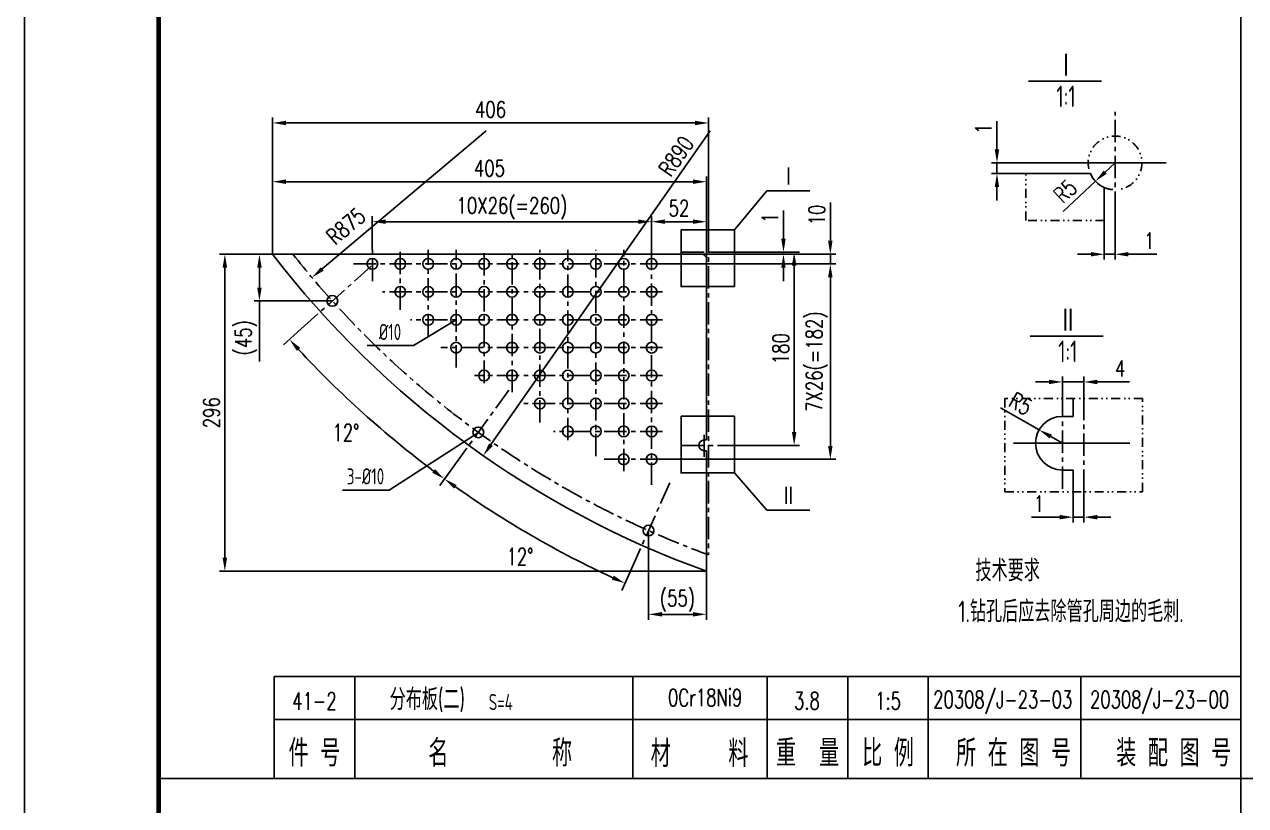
# Model space of a CAD drawing. Extents: x -28112 to -2231, y -2720 to 15724.
# Drawn here: x -28107 to -24697, y 1660 to 3842 of the extents above; entities that cross this region are included whole.
import ezdxf
from ezdxf.enums import TextEntityAlignment as Align

# ---------------------------------------------------------------- set-up
doc = ezdxf.new("R2010")
doc.units = 0
doc.header["$LTSCALE"] = 250
doc.header["$MEASUREMENT"] = 0
doc.linetypes.add('CENTER', pattern=[2, 1.25, -0.25, 0.25, -0.25])
doc.linetypes.add('DIVIDE', pattern=[1.25, 0.5, -0.25, 0, -0.25, 0, -0.25])
doc.layers.get('0').update_dxf_attribs({"linetype": 'CONTINUOUS'})
doc.layers.get('DEFPOINTS').update_dxf_attribs({"linetype": 'CONTINUOUS'})
doc.layers.add('1', color=7, linetype='CONTINUOUS')
doc.layers.add('2', color=1, linetype='CONTINUOUS')
doc.styles.add('HZ', font='isocp.shx', dxfattribs={"width": 0.75, "bigfont": 'hztxt.shx'})
doc.styles.add('HZ1', font='romans.shx', dxfattribs={"width": 0.7, "bigfont": 'hz1.shx'})
doc.styles.get("Standard").update_dxf_attribs({"font": 'txt.shx', "width": 0.75})
doc.dimstyles.new('STANDARD$0', dxfattribs={"dimscale": 15, "dimtxt": 3, "dimasz": 2.5, "dimexe": 1, "dimexo": 0, "dimgap": 1, "dimtad": 1, "dimdec": 0, "dimzin": 0, "dimdsep": 46, "dimtxsty": 'Standard', "dimcen": 0.09, "dimclrd": 7, "dimclre": 7, "dimclrt": 7, "dimadec": 0, "dimazin": 0, "dimtfac": 1, "dimtdec": 0, "dimtmove": 0, "dimatfit": 2, "dimfxl": 0, "dimtolj": 1, "dimtzin": 0, "dimarcsym": 0})
doc.dimstyles.new('STANDARD$2', dxfattribs={"dimscale": 15, "dimtxt": 3.2, "dimasz": 2.5, "dimexe": 1.5, "dimexo": 0, "dimgap": 1.2, "dimtad": 2, "dimtih": 1, "dimtoh": 1, "dimdec": 0, "dimzin": 0, "dimdsep": 46, "dimtxsty": 'HZ1', "dimcen": 0, "dimclrd": 7, "dimclre": 7, "dimclrt": 7, "dimadec": 0, "dimazin": 0, "dimtfac": 1.6, "dimtdec": 0, "dimtmove": 0, "dimatfit": 0, "dimfxl": 0, "dimtolj": 1, "dimtzin": 0, "dimarcsym": 0})
doc.dimstyles.new('STANDARD$4', dxfattribs={"dimscale": 15, "dimtxt": 3, "dimasz": 2.5, "dimexe": 1, "dimexo": 0, "dimgap": 1, "dimtad": 1, "dimdec": 0, "dimzin": 0, "dimdsep": 46, "dimtxsty": 'Standard', "dimcen": 0.09, "dimclrd": 7, "dimclre": 7, "dimclrt": 7, "dimadec": 0, "dimazin": 0, "dimtfac": 1, "dimtdec": 0, "dimtmove": 0, "dimatfit": 2, "dimfxl": 0, "dimtolj": 1, "dimtzin": 0, "dimarcsym": 0})

# ---------------------------------------------------------------- blocks, each defined once
blk = doc.blocks.new('*D262')
at = {"color": 7, "linetype": 'ByBlock'}
for p, q in [((-31316.8, 2911.9), (-31465, 2911.9)), ((-31450, 2874.4), (-31450, 2063.8)), ((-30105.1, 2026.3), (-31465, 2026.3))]:
    blk.add_line(p, q, dxfattribs=at)
for points in [[(-31456.2, 2874.4), (-31443.7, 2874.4), (-31450, 2911.9)], [(-31456.2, 2063.8), (-31443.7, 2063.8), (-31450, 2026.3)]]:
    blk.add_solid(points, dxfattribs=at)
at = {"layer": 'DEFPOINTS', "color": 0, "linetype": 'ByBlock'}
for p in [(-31316.8, 2911.9), (-31450, 2026.3), (-30105.1, 2026.3)]:
    blk.add_point(p, dxfattribs=at)
at = {"color": 7, "linetype": 'ByBlock', "insert": (-31487.5, 2469.1), "char_height": 45, "attachment_point": 5, "rotation": 90}
blk.add_mtext('\\A1;296', dxfattribs=at)
blk = doc.blocks.new('*D263')
at = {"color": 7, "linetype": 'ByBlock'}
for p, q in [((-31316.8, 2911.9), (-31316.8, 3129.5)), ((-31279.3, 3114.5), (-30142.6, 3114.5)), ((-30105.1, 2904.1), (-30105.1, 3129.5))]:
    blk.add_line(p, q, dxfattribs=at)
for points in [[(-31279.3, 3120.8), (-31279.3, 3108.3), (-31316.8, 3114.5)], [(-30142.6, 3120.8), (-30142.6, 3108.3), (-30105.1, 3114.5)]]:
    blk.add_solid(points, dxfattribs=at)
at = {"layer": 'DEFPOINTS', "color": 0, "linetype": 'ByBlock'}
for p in [(-30105.1, 3114.5), (-31316.8, 2911.9), (-30105.1, 2904.1)]:
    blk.add_point(p, dxfattribs=at)
at = {"color": 7, "linetype": 'ByBlock', "insert": (-30710.9, 3152), "char_height": 45, "attachment_point": 5}
blk.add_mtext('\\A1;405', dxfattribs=at)
blk = doc.blocks.new('*D264')
at = {"color": 7, "linetype": 'ByBlock'}
for p, q in [((-31316.8, 2911.9), (-31316.8, 3293.7)), ((-30136.6, 3278.7), (-31279.3, 3278.7)), ((-30099.1, 2978.4), (-30099.1, 3293.7))]:
    blk.add_line(p, q, dxfattribs=at)
for points in [[(-31279.3, 3284.9), (-31279.3, 3272.4), (-31316.8, 3278.7)], [(-30136.6, 3284.9), (-30136.6, 3272.4), (-30099.1, 3278.7)]]:
    blk.add_solid(points, dxfattribs=at)
at = {"layer": 'DEFPOINTS', "color": 0, "linetype": 'ByBlock'}
for p in [(-31316.8, 3278.7), (-30099.1, 2978.4), (-31316.8, 2911.9)]:
    blk.add_point(p, dxfattribs=at)
at = {"color": 7, "linetype": 'ByBlock', "insert": (-30707.9, 3316.2), "char_height": 45, "attachment_point": 5}
blk.add_mtext('\\A1;406', dxfattribs=at)
blk = doc.blocks.new('*D265')
at = {"color": 7, "linetype": 'ByBlock'}
for p, q in [((-30258.1, 2923.9), (-30258.1, 3017.8)), ((-30220.6, 3002.8), (-30142.6, 3002.8)), ((-30105.1, 2904.1), (-30105.1, 3017.8))]:
    blk.add_line(p, q, dxfattribs=at)
for points in [[(-30220.6, 3009.1), (-30220.6, 2996.6), (-30258.1, 3002.8)], [(-30142.6, 3009.1), (-30142.6, 2996.6), (-30105.1, 3002.8)]]:
    blk.add_solid(points, dxfattribs=at)
at = {"layer": 'DEFPOINTS', "color": 0, "linetype": 'ByBlock'}
for p in [(-30105.1, 3002.8), (-30258.1, 2923.9), (-30105.1, 2904.1)]:
    blk.add_point(p, dxfattribs=at)
at = {"color": 7, "linetype": 'ByBlock', "insert": (-30181.6, 3040.3), "char_height": 45, "attachment_point": 5}
blk.add_mtext('\\A1;52', dxfattribs=at)
blk = doc.blocks.new('*D266')
at = {"color": 7, "linetype": 'ByBlock'}
for p, q in [((-31038.1, 2923.9), (-31038.1, 3017.8)), ((-30295.6, 3002.8), (-31000.6, 3002.8)), ((-30258.1, 2923.9), (-30258.1, 3017.8))]:
    blk.add_line(p, q, dxfattribs=at)
for points in [[(-31000.6, 3009.1), (-31000.6, 2996.6), (-31038.1, 3002.8)], [(-30295.6, 3009.1), (-30295.6, 2996.6), (-30258.1, 3002.8)]]:
    blk.add_solid(points, dxfattribs=at)
at = {"layer": 'DEFPOINTS', "color": 0, "linetype": 'ByBlock'}
for p in [(-31038.1, 3002.8), (-31038.1, 2923.9), (-30258.1, 2923.9)]:
    blk.add_point(p, dxfattribs=at)
at = {"color": 7, "linetype": 'ByBlock', "insert": (-30648.1, 3040.3), "char_height": 45, "attachment_point": 5}
blk.add_mtext('\\A1;10X26(=260)', dxfattribs=at)
blk = doc.blocks.new('*D267')
at = {"color": 7, "linetype": 'ByBlock'}
for p, q in [((-25856.4, 3237.7), (-25856.4, 3344.6)), ((-26325.3, 3173.2), (-25841.4, 3173.2)), ((-26210.3, 3200.2), (-25841.4, 3200.2)), ((-25856.4, 3173.2), (-25856.4, 3200.2)), ((-25856.4, 3135.7), (-25856.4, 3098.2))]:
    blk.add_line(p, q, dxfattribs=at)
for points in [[(-25862.7, 3237.7), (-25850.2, 3237.7), (-25856.4, 3200.2)], [(-25862.7, 3135.7), (-25850.2, 3135.7), (-25856.4, 3173.2)]]:
    blk.add_solid(points, dxfattribs=at)
at = {"layer": 'DEFPOINTS', "color": 0, "linetype": 'ByBlock'}
for p in [(-26325.3, 3173.2), (-26210.3, 3200.2), (-25856.4, 3200.2)]:
    blk.add_point(p, dxfattribs=at)
at = {"color": 7, "linetype": 'ByBlock', "insert": (-25893.9, 3309.9), "char_height": 45, "attachment_point": 5, "rotation": 90}
blk.add_mtext('\\A1;10', dxfattribs=at)
blk = doc.blocks.new('*D268')
at = {"color": 7, "linetype": 'ByBlock'}
for p, q in [((-26325.3, 3173.2), (-25841.4, 3173.2)), ((-25856.4, 3135.7), (-25856.4, 2664.7)), ((-26325.3, 2627.2), (-25841.4, 2627.2))]:
    blk.add_line(p, q, dxfattribs=at)
for points in [[(-25862.7, 3135.7), (-25850.2, 3135.7), (-25856.4, 3173.2)], [(-25862.7, 2664.7), (-25850.2, 2664.7), (-25856.4, 2627.2)]]:
    blk.add_solid(points, dxfattribs=at)
at = {"layer": 'DEFPOINTS', "color": 0, "linetype": 'ByBlock'}
for p in [(-26325.3, 3173.2), (-26325.3, 2627.2), (-25856.4, 2627.2)]:
    blk.add_point(p, dxfattribs=at)
at = {"color": 7, "linetype": 'ByBlock', "insert": (-25893.9, 2900.2), "char_height": 45, "attachment_point": 5, "rotation": 90}
blk.add_mtext('\\A1;7X26(=182)', dxfattribs=at)
blk = doc.blocks.new('*D270')
at = {"color": 7, "linetype": 'ByBlock'}
for p, q in [((-26121.5, 3206.2), (-25942.4, 3206.2)), ((-25957.4, 3168.7), (-25957.4, 2703.7)), ((-26121.5, 2666.2), (-25942.4, 2666.2))]:
    blk.add_line(p, q, dxfattribs=at)
for points in [[(-25963.7, 3168.7), (-25951.2, 3168.7), (-25957.4, 3206.2)], [(-25963.7, 2703.7), (-25951.2, 2703.7), (-25957.4, 2666.2)]]:
    blk.add_solid(points, dxfattribs=at)
at = {"layer": 'DEFPOINTS', "color": 0, "linetype": 'ByBlock'}
for p in [(-26121.5, 3206.2), (-26121.5, 2666.2), (-25957.4, 2666.2)]:
    blk.add_point(p, dxfattribs=at)
at = {"color": 7, "linetype": 'ByBlock', "insert": (-25994.9, 2936.2), "char_height": 45, "attachment_point": 5, "rotation": 90}
blk.add_mtext('\\A1;180', dxfattribs=at)
blk = doc.blocks.new('*D271')
at = {"color": 7, "linetype": 'ByBlock'}
for p, q in [((-25987.3, 3243.7), (-25987.3, 3322.5)), ((-26196.5, 3206.2), (-25972.3, 3206.2)), ((-25987.3, 3200.2), (-25987.3, 3206.2)), ((-26196.5, 3200.2), (-25972.3, 3200.2)), ((-25987.3, 3162.7), (-25987.3, 3125.2))]:
    blk.add_line(p, q, dxfattribs=at)
for points in [[(-25993.6, 3243.7), (-25981.1, 3243.7), (-25987.3, 3206.2)], [(-25993.6, 3162.7), (-25981.1, 3162.7), (-25987.3, 3200.2)]]:
    blk.add_solid(points, dxfattribs=at)
at = {"layer": 'DEFPOINTS', "color": 0, "linetype": 'ByBlock'}
for p in [(-26196.5, 3206.2), (-25987.3, 3206.2), (-26196.5, 3200.2)]:
    blk.add_point(p, dxfattribs=at)
at = {"color": 7, "linetype": 'ByBlock', "insert": (-26024.8, 3301.8), "char_height": 45, "attachment_point": 5, "rotation": 90}
blk.add_mtext('\\A1;1', dxfattribs=at)
blk = doc.blocks.new('*D272')
at = {"color": 7, "linetype": 'ByBlock'}
for p, q in [((-31236.8, 2703.1), (-31286.2, 2658.6)), ((-30810.8, 2319.5), (-30849.8, 2265.7))]:
    blk.add_line(p, q, dxfattribs=at)
blk.add_arc((-29199.1, 4537.9), 2786, 222.7712, 233.2288, dxfattribs=at)
for points in [[(-31248.8, 2641.8), (-31239.5, 2650.2), (-31269.4, 2673.7)], [(-30863.1, 2311.2), (-30870.5, 2301.2), (-30836.6, 2284)]]:
    blk.add_solid(points, dxfattribs=at)
at = {"layer": 'DEFPOINTS', "color": 0, "linetype": 'ByBlock'}
for p in [(-31036.2, 2883.7), (-31236.8, 2703.1), (-31134.4, 2533.8), (-30652.1, 2537.9), (-30810.8, 2319.5)]:
    blk.add_point(p, dxfattribs=at)
at = {"color": 7, "linetype": 'ByBlock', "insert": (-31111.9, 2413.4), "char_height": 48, "attachment_point": 5, "style": 'HZ1'}
blk.add_mtext('\\A1;12°', dxfattribs=at)
blk = doc.blocks.new('*D273')
at = {"color": 7, "linetype": 'ByBlock'}
for p, q in [((-30810.8, 2319.5), (-30849.8, 2265.7)), ((-30314.3, 2032.9), (-30341.4, 1972.2))]:
    blk.add_line(p, q, dxfattribs=at)
blk.add_arc((-29199.1, 4537.9), 2786, 234.7712, 245.2288, dxfattribs=at)
for points in [[(-30809.8, 2257), (-30802.5, 2267.2), (-30836.6, 2284)], [(-30363.8, 2013.9), (-30369, 2002.5), (-30332.2, 1992.7)]]:
    blk.add_solid(points, dxfattribs=at)
at = {"layer": 'DEFPOINTS', "color": 0, "linetype": 'ByBlock'}
for p in [(-30652.1, 2537.9), (-30810.8, 2319.5), (-30204.5, 2279.5), (-30675.4, 2175.2), (-30314.3, 2032.9)]:
    blk.add_point(p, dxfattribs=at)
at = {"color": 7, "linetype": 'ByBlock', "insert": (-30625.7, 2066.8), "char_height": 48, "attachment_point": 5, "style": 'HZ1'}
blk.add_mtext('\\A1;12°', dxfattribs=at)
blk = doc.blocks.new('*D274')
at = {"color": 7, "linetype": 'ByBlock'}
for p, q in [((-30266.7, 2139.8), (-30266.7, 1890.8)), ((-30105.1, 2026.3), (-30105.1, 1890.8)), ((-30229.2, 1905.8), (-30142.6, 1905.8))]:
    blk.add_line(p, q, dxfattribs=at)
for points in [[(-30229.2, 1912.1), (-30229.2, 1899.6), (-30266.7, 1905.8)], [(-30142.6, 1912.1), (-30142.6, 1899.6), (-30105.1, 1905.8)]]:
    blk.add_solid(points, dxfattribs=at)
at = {"layer": 'DEFPOINTS', "color": 0, "linetype": 'ByBlock'}
for p in [(-30266.7, 2139.8), (-30105.1, 2026.3), (-30105.1, 1905.8)]:
    blk.add_point(p, dxfattribs=at)
at = {"color": 7, "linetype": 'ByBlock', "insert": (-30185.9, 1943.3), "char_height": 45, "attachment_point": 5}
blk.add_mtext('\\A1;(55)', dxfattribs=at)
blk = doc.blocks.new('*D275')
at = {"color": 7, "linetype": 'ByBlock'}
for p, q in [((-31316.8, 2911.9), (-31368.4, 2911.9)), ((-31353.4, 2874.4), (-31353.4, 2818.9)), ((-31149.8, 2781.4), (-31368.4, 2781.4)), ((-31353.4, 2781.4), (-31353.4, 2612.6))]:
    blk.add_line(p, q, dxfattribs=at)
for points in [[(-31359.6, 2874.4), (-31347.1, 2874.4), (-31353.4, 2911.9)], [(-31359.6, 2818.9), (-31347.1, 2818.9), (-31353.4, 2781.4)]]:
    blk.add_solid(points, dxfattribs=at)
at = {"layer": 'DEFPOINTS', "color": 0, "linetype": 'ByBlock'}
for p in [(-31316.8, 2911.9), (-31353.4, 2781.4), (-31149.8, 2781.4)]:
    blk.add_point(p, dxfattribs=at)
at = {"color": 7, "linetype": 'ByBlock', "insert": (-31390.9, 2678.3), "char_height": 45, "attachment_point": 5, "rotation": 90}
blk.add_mtext('\\A1;(45)', dxfattribs=at)
blk = doc.blocks.new('*D276')
at = {"color": 7, "linetype": 'ByBlock'}
for p, q in [((-24908.7, 3355.7), (-24908.7, 3245.9)), ((-24878.7, 3373.7), (-24878.7, 3245.9)), ((-24946.2, 3260.9), (-24983.7, 3260.9)), ((-24908.7, 3260.9), (-24878.7, 3260.9)), ((-24841.2, 3260.9), (-24762.4, 3260.9))]:
    blk.add_line(p, q, dxfattribs=at)
for points in [[(-24946.2, 3267.2), (-24946.2, 3254.7), (-24908.7, 3260.9)], [(-24841.2, 3267.2), (-24841.2, 3254.7), (-24878.7, 3260.9)]]:
    blk.add_solid(points, dxfattribs=at)
at = {"layer": 'DEFPOINTS', "color": 0, "linetype": 'ByBlock'}
for p in [(-24908.7, 3355.7), (-24878.7, 3373.7), (-24878.7, 3260.9)]:
    blk.add_point(p, dxfattribs=at)
at = {"color": 7, "linetype": 'ByBlock', "insert": (-24783.1, 3298.4), "char_height": 45, "attachment_point": 5}
blk.add_mtext('\\A1;1', dxfattribs=at)
blk = doc.blocks.new('*D278')
at = {"color": 7, "linetype": 'ByBlock'}
for p, q in [((-24878.7, 3516.3), (-24906, 3490.6)), ((-24933.4, 3464.9), (-25023.5, 3380.2))]:
    blk.add_line(p, q, dxfattribs=at)
blk.add_solid([(-24910.3, 3495.1), (-24901.7, 3486), (-24933.4, 3464.9)], dxfattribs=at)
at = {"layer": 'DEFPOINTS', "color": 0, "linetype": 'ByBlock'}
for p in [(-24878.7, 3516.3), (-24933.4, 3464.9)]:
    blk.add_point(p, dxfattribs=at)
at = {"color": 7, "linetype": 'ByBlock', "insert": (-25017.8, 3437), "char_height": 45, "attachment_point": 5, "rotation": 43.2149}
blk.add_mtext('\\A1;R5', dxfattribs=at)
blk = doc.blocks.new('*D277')
at = {"color": 7, "linetype": 'ByBlock'}
for p, q in [((-25208.5, 3553.8), (-25208.5, 3632.5)), ((-25021.2, 3516.3), (-25223.5, 3516.3)), ((-25208.5, 3486.3), (-25208.5, 3516.3)), ((-25128.2, 3486.3), (-25223.5, 3486.3)), ((-25208.5, 3448.8), (-25208.5, 3411.3))]:
    blk.add_line(p, q, dxfattribs=at)
for points in [[(-25214.8, 3553.8), (-25202.3, 3553.8), (-25208.5, 3516.3)], [(-25214.8, 3448.8), (-25202.3, 3448.8), (-25208.5, 3486.3)]]:
    blk.add_solid(points, dxfattribs=at)
at = {"layer": 'DEFPOINTS', "color": 0, "linetype": 'ByBlock'}
for p in [(-25208.5, 3516.3), (-25021.2, 3516.3), (-25128.2, 3486.3)]:
    blk.add_point(p, dxfattribs=at)
at = {"color": 7, "linetype": 'ByBlock', "insert": (-25246, 3611.9), "char_height": 45, "attachment_point": 5, "rotation": 90}
blk.add_mtext('\\A1;1', dxfattribs=at)
blk = doc.blocks.new('*D280')
at = {"color": 7, "linetype": 'ByBlock'}
for p, q in [((-25063.8, 2839.6), (-25063.8, 2908.2)), ((-25003.8, 2847.2), (-25003.8, 2908.2)), ((-25101.3, 2893.2), (-25138.8, 2893.2)), ((-25063.8, 2893.2), (-25003.8, 2893.2)), ((-24966.3, 2893.2), (-24876.3, 2893.2))]:
    blk.add_line(p, q, dxfattribs=at)
for points in [[(-25101.3, 2899.4), (-25101.3, 2886.9), (-25063.8, 2893.2)], [(-24966.3, 2899.4), (-24966.3, 2886.9), (-25003.8, 2893.2)]]:
    blk.add_solid(points, dxfattribs=at)
at = {"layer": 'DEFPOINTS', "color": 0, "linetype": 'ByBlock'}
for p in [(-25003.8, 2893.2), (-25063.8, 2839.6), (-25003.8, 2847.2)]:
    blk.add_point(p, dxfattribs=at)
at = {"color": 7, "linetype": 'ByBlock', "insert": (-24902.5, 2930.7), "char_height": 45, "attachment_point": 5}
blk.add_mtext('\\A1;4', dxfattribs=at)
blk = doc.blocks.new('*D281')
at = {"color": 7, "linetype": 'ByBlock'}
for p, q in [((-25128.8, 2759.4), (-25236.3, 2820.8)), ((-25063.8, 2722.1), (-25096.3, 2740.8))]:
    blk.add_line(p, q, dxfattribs=at)
blk.add_solid([(-25093.2, 2746.2), (-25099.4, 2735.3), (-25128.8, 2759.4)], dxfattribs=at)
at = {"layer": 'DEFPOINTS', "color": 0, "linetype": 'ByBlock'}
for p in [(-25128.8, 2759.4), (-25063.8, 2722.1)]:
    blk.add_point(p, dxfattribs=at)
at = {"color": 7, "linetype": 'ByBlock', "insert": (-25180.2, 2832), "char_height": 45, "attachment_point": 5, "rotation": 330.2241}
blk.add_mtext('\\A1;R5', dxfattribs=at)
blk = doc.blocks.new('*D279')
at = {"color": 7, "linetype": 'ByBlock'}
for p, q in [((-25033.8, 2586.5), (-25033.8, 2500.4)), ((-25003.8, 2586.5), (-25003.8, 2500.4)), ((-25071.3, 2515.4), (-25150, 2515.4)), ((-25003.8, 2515.4), (-25033.8, 2515.4)), ((-24966.3, 2515.4), (-24928.8, 2515.4))]:
    blk.add_line(p, q, dxfattribs=at)
for points in [[(-25071.3, 2521.6), (-25071.3, 2509.1), (-25033.8, 2515.4)], [(-24966.3, 2521.6), (-24966.3, 2509.1), (-25003.8, 2515.4)]]:
    blk.add_solid(points, dxfattribs=at)
at = {"layer": 'DEFPOINTS', "color": 0, "linetype": 'ByBlock'}
for p in [(-25033.8, 2586.5), (-25003.8, 2586.5), (-25033.8, 2515.4)]:
    blk.add_point(p, dxfattribs=at)
at = {"color": 7, "linetype": 'ByBlock', "insert": (-25129.4, 2552.9), "char_height": 45, "attachment_point": 5}
blk.add_mtext('\\A1;1', dxfattribs=at)

msp = doc.modelspace()

# ---------------------------------------------------------------- linework, layer by layer
msp.add_line((-28107.3, 6190.1), (-28107.3, -2719.9))
at = {"color": 7, "linetype": 'ByBlock'}
for p, q in [((-26817.8, 3544.7), (-27275.4, 3159.2)), ((-26191.9, 3544.7), (-26804.2, 2668.2))]:
    msp.add_line(p, q, dxfattribs=at)
at = {"const_width": 13.5}
msp.add_lwpolyline([(-15642.3, -2569.9), (-15642.3, 6040.1), (-27732.3, 6040.1), (-27732.3, -2569.9)], dxfattribs=at)
at = {"color": 7, "linetype": 'ByBlock'}
for points in [[(-27279.5, 3163.9), (-27271.4, 3154.4), (-27304.1, 3135)], [(-26809.4, 2671.8), (-26799.1, 2664.7), (-26825.7, 2637.5)]]:
    msp.add_solid(points, dxfattribs=at)
at = {"layer": '1', "color": 1}
for p, q in [((-24709.8, 6040.1), (-24709.8, -2569.9)), ((-25130, 3425.4), (-25310.7, 3425.4)), ((-25091.2, 3294.9), (-25091.2, 3386.7)), ((-27414.3, 3200.2), (-26210.3, 3200.2)), ((-26202.5, 2681.2), (-26202.5, 3192.5)), ((-26202.5, 3131.2), (-26202.5, 2741.2)), ((-25178.3, 2797.4), (-25178.3, 2747.3)), ((-25178.3, 2747.3), (-25178.3, 2797.4)), ((-25178.3, 2747.3), (-25208.3, 2747.3)), ((-26208.5, 2681.2), (-26202.5, 2681.2)), ((-26208.5, 2651.2), (-26202.5, 2651.2)), ((-26202.5, 2314.6), (-26202.5, 2651.2)), ((-25178.3, 2597.3), (-25208.3, 2597.3)), ((-25178.3, 2536.7), (-25178.3, 2597.3)), ((-25178.3, 2597.3), (-25178.3, 2536.7)), ((-27732.3, 1735.1), (-15642.3, 1735.1))]:
    msp.add_line(p, q, dxfattribs=at)
at = {"layer": '1', "color": 0, "linetype": 'CENTER', "ltscale": 0.2}
for p, q in [((-25061.2, 3312.9), (-25061.2, 3598)), ((-26196.5, 3266.7), (-26196.5, 2360.3)), ((-27135.5, 3125.3), (-27135.5, 3212.2)), ((-27057.5, 3044.7), (-27057.5, 3212.2)), ((-26979.5, 2970.8), (-26979.5, 3212.2)), ((-26901.5, 2883.4), (-26901.5, 3212.2)), ((-26823.5, 2840.4), (-26823.5, 3212.2)), ((-26745.5, 2815.2), (-26745.5, 3212.2)), ((-26667.5, 2729.7), (-26667.5, 3212.2)), ((-26589.5, 2680.7), (-26589.5, 3212.2)), ((-26511.5, 2635.6), (-26511.5, 3212.2)), ((-26433.5, 2594.1), (-26433.5, 3212.2)), ((-26355.5, 2556.1), (-26355.5, 3212.2)), ((-26271.5, 3206.2), (-26121.5, 3206.2)), ((-27334.2, 2991.4), (-27133.6, 3172.1)), ((-26325.3, 3173.2), (-27198.6, 3173.2)), ((-26325.3, 3095.2), (-27107.2, 3095.2)), ((-26325.3, 3017.2), (-27029.3, 3017.2)), ((-26325.3, 2939.2), (-26944, 2939.2)), ((-26325.3, 2861.2), (-26850.2, 2861.2)), ((-26908.2, 2607.9), (-26749.6, 2826.3)), ((-25148.3, 2536.7), (-25148.3, 2797.4)), ((-26325.3, 2783.2), (-26713.5, 2783.2)), ((-25208.3, 2545), (-25208.3, 2789.8)), ((-26325.3, 2705.2), (-26629.3, 2705.2)), ((-26208.5, 2695.2), (-26208.5, 2634.6)), ((-26271.5, 2666.2), (-26121.5, 2666.2)), ((-26325.3, 2627.2), (-26496.3, 2627.2)), ((-26411.8, 2321.3), (-26302, 2567.9))]:
    msp.add_line(p, q, dxfattribs=at)
at = {"layer": '1', "color": 0}
for p, q in [((-24918.7, 3455.4), (-25203.8, 3455.4)), ((-26124.5, 3268.3), (-26033.3, 3377.4)), ((-26033.3, 3377.4), (-25913.3, 3377.4)), ((-26901.5, 3017.2), (-27020.2, 2944.8)), ((-27150.4, 2944.8), (-27020.2, 2944.8)), ((-26839.5, 2702.5), (-27088.6, 2541.2)), ((-25020.3, 2672.3), (-25344.6, 2672.3)), ((-26124.5, 2589.4), (-26033.3, 2485.2)), ((-27218.8, 2541.2), (-27088.6, 2541.2)), ((-26033.3, 2485.2), (-25913.3, 2485.2))]:
    msp.add_line(p, q, dxfattribs=at)
at = {"layer": '1', "color": 0, "linetype": 'DIVIDE', "ltscale": 0.2}
for p, q in [((-25310.7, 3294.9), (-25310.7, 3425.4)), ((-25091.2, 3294.9), (-25310.7, 3294.9))]:
    msp.add_line(p, q, dxfattribs=at)
at = {"layer": '1'}
for p, q in [((-27184.8, 1735.1), (-27184.8, 2020.2)), ((-26407.7, 1735.1), (-26407.7, 2020.2)), ((-26032.7, 1735.1), (-26032.7, 2020.2)), ((-25807.7, 1735.1), (-25807.7, 2020.2)), ((-25582.7, 1735.1), (-25582.7, 2020.2)), ((-25157.1, 1735.1), (-25157.1, 2020.2))]:
    msp.add_line(p, q, dxfattribs=at)
at = {"layer": '1', "color": 0}
for points in [[(-26273.1, 3268.3), (-26124.5, 3268.3), (-26124.5, 3110), (-26273.1, 3110)], [(-26273.1, 2747.7), (-26124.5, 2747.7), (-26124.5, 2589.4), (-26273.1, 2589.4)]]:
    msp.add_lwpolyline(points, close=True, dxfattribs=at)
at = {"layer": '1', "color": 0, "linetype": 'DIVIDE', "ltscale": 0.2}
msp.add_lwpolyline([(-24984.2, 2797.4), (-25368.9, 2797.4), (-25368.9, 2536.7), (-24984.2, 2536.7)], close=True, dxfattribs=at)
at = {"layer": '1', "color": 1}
for centre in [(-27135.5, 3173.2), (-27057.5, 3173.2), (-26979.5, 3173.2), (-26901.5, 3173.2), (-26823.5, 3173.2), (-26745.5, 3173.2), (-26667.5, 3173.2), (-26589.5, 3173.2), (-26511.5, 3173.2), (-26433.5, 3173.2), (-26355.5, 3173.2), (-27057.5, 3095.2), (-26979.5, 3095.2), (-26901.5, 3095.2), (-26823.5, 3095.2), (-26745.5, 3095.2), (-26667.5, 3095.2), (-26589.5, 3095.2), (-26511.5, 3095.2), (-26433.5, 3095.2), (-26355.5, 3095.2), (-27247.3, 3069.7), (-26979.5, 3017.2), (-26901.5, 3017.2), (-26823.5, 3017.2), (-26745.5, 3017.2), (-26667.5, 3017.2), (-26589.5, 3017.2), (-26511.5, 3017.2), (-26433.5, 3017.2), (-26355.5, 3017.2), (-26901.5, 2939.2), (-26823.5, 2939.2), (-26745.5, 2939.2), (-26667.5, 2939.2), (-26589.5, 2939.2), (-26511.5, 2939.2), (-26433.5, 2939.2), (-26355.5, 2939.2), (-26823.5, 2861.2), (-26745.5, 2861.2), (-26667.5, 2861.2), (-26589.5, 2861.2), (-26511.5, 2861.2), (-26433.5, 2861.2), (-26355.5, 2861.2), (-26667.5, 2783.2), (-26589.5, 2783.2), (-26511.5, 2783.2), (-26433.5, 2783.2), (-26355.5, 2783.2), (-26839.5, 2702.5), (-26589.5, 2705.2), (-26511.5, 2705.2), (-26433.5, 2705.2), (-26355.5, 2705.2), (-26433.5, 2627.2), (-26355.5, 2627.2), (-26364.2, 2428.1)]:
    msp.add_circle(centre, 15, dxfattribs=at)
at = {"layer": '1', "color": 0, "linetype": 'DIVIDE', "ltscale": 0.2}
msp.add_arc((-25061.2, 3455.4), 75, 246.4218, 203.5782, dxfattribs=at)
at = {"layer": '1', "color": 1}
for centre, radius, start, end in [((-25061.2, 3455.4), 75, 203.5782, 246.4218), ((-25296.5, 4826.2), 2670, 217.5164, 250.1642), ((-26196.5, 3206.2), 15, 203.5782, 246.4218), ((-25208.3, 2672.3), 75, 90, 270), ((-26208.5, 2666.2), 15, 90, 270)]:
    msp.add_arc(centre, radius, start, end, dxfattribs=at)
at = {"layer": '1', "color": 0, "linetype": 'CENTER', "ltscale": 0.2}
msp.add_arc((-25296.5, 4826.2), 2625, 218.2744, 249.949, dxfattribs=at)
at = {"layer": '2'}
for p, q in [((-25303.2, 3684), (-25099, 3684)), ((-25298.2, 2971.5), (-25094, 2971.5)), ((-27409.8, 2020.2), (-27409.8, 1735.1)), ((-27409.8, 2020.1), (-24709.8, 2020.1)), ((-27409.8, 2020.1), (-24709.8, 2020.1)), ((-27408.2, 2020.1), (-24709.8, 2020.1)), ((-27409.8, 1900.1), (-24709.8, 1900.1))]:
    msp.add_line(p, q, dxfattribs=at)
at = {"layer": 'DEFPOINTS', "color": 0, "linetype": 'ByBlock'}
for p in [(-27304.1, 3135), (-26825.7, 2637.5)]:
    msp.add_point(p, dxfattribs=at)

# ---------------------------------------------------------------- texts
at = {"color": 7, "linetype": 'ByBlock', "char_height": 45, "attachment_point": 5}
for s, insert, rotation in [('\\A1;R890', (-26287.1, 3474.1), 55.0586), ('\\A1;R875', (-27209.3, 3278.2), 40.1107)]:
    msp.add_mtext(s, dxfattribs=dict(at, insert=insert, rotation=rotation))
at = {"layer": '1'}
for s, height, width, p in [('I', 60, 0.75, (-25198.2, 3699.7)), ('II', 60, 0.75, (-25193.2, 2987.2)), ('0Cr18Ni9', 48, 0.7, (-26206.1, 1937.5)), ('41-2', 48, 0.7, (-27297.3, 1927.7))]:
    msp.add_text(s, height=height, dxfattribs=dict(at, width=width)).set_placement(p, align=Align.CENTER)
at = {"layer": '1', "style": 'HZ', "width": 0.75}
for s, height, p in [('1:1', 60, (-25198.2, 3611.3)), ('%%C10', 45, (-27086.2, 2960.5)), ('1:1', 60, (-25193.2, 2898.7)), ('3-%%C10', 45, (-27154.6, 2557))]:
    msp.add_text(s, height=height, dxfattribs=at).set_placement(p, align=Align.CENTER)
at = {"layer": '1'}
for s, width, p in [('I', 0.75, (-25973.3, 3418.8)), ('II', 0.75, (-25973.3, 2526.6)), ('20308/J-23-03', 0.7, (-25374.8, 1952.6)), ('20308/J-23-00', 0.7, (-24936.8, 1952.6)), ('3.8', 0.7, (-25921.9, 1952.6)), ('1:5', 0.7, (-25695.2, 1952.6))]:
    msp.add_text(s, height=48, dxfattribs=dict(at, width=width)).set_placement(p, align=Align.MIDDLE)
at = {"layer": '1', "style": 'HZ', "width": 0.75}
for s, height, p in [('技术要求', 60, (-25451.2, 2286.5)), ('1.钻孔后应去除管孔周边的毛刺.', 60, (-25498.8, 2172.2)), ('分布板(二)', 60, (-27087.2, 1926.5)), ('S=4', 45, (-26810.5, 1926.5))]:
    msp.add_text(s, height=height, dxfattribs=at).set_placement(p)
for s, p in [('件 号', (-27297.3, 1810.1)), ('名         称', (-26778.4, 1810.1)), ('材     料', (-26221.6, 1808.7)), ('重  量', (-25920.2, 1810.1)), ('比 例', (-25695.2, 1810.1)), ('所 在 图 号', (-25344.6, 1810.1)), ('装 配 图 号', (-24897.3, 1810.1))]:
    msp.add_text(s, height=75, dxfattribs=at).set_placement(p, align=Align.MIDDLE)

# ---------------------------------------------------------------- dimensions: what is measured, and where the dimension line sits
at = {"layer": '1', "color": 0}
for base, p1, p2, text, picture, middle, set_off in [((-27414.3, 3567), (-26196.5, 3266.7), (-27414.3, 3200.2), '406', '*D264', (-26805.4, 3604.5), (3902.5, 288.3)), ((-26202.5, 3402.9), (-27414.3, 3200.2), (-26202.5, 3192.5), '405', '*D263', (-26808.4, 3440.4), (3902.5, 288.3)), ((-27135.5, 3291.2), (-26355.5, 3212.2), (-27135.5, 3212.2), '10X26(=260)', '*D266', (-26745.5, 3328.7), (3902.5, 288.3)), ((-26202.5, 3291.2), (-26355.5, 3212.2), (-26202.5, 3192.5), '52', '*D265', (-26279, 3328.7), (3902.5, 288.3)), ((-25061.2, 3200.1), (-25091.2, 3294.9), (-25061.2, 3312.9), '1', '*D276', (-24965.6, 3237.6), (-182.5, -60.8)), ((-25148.3, 2843.4), (-25208.3, 2789.8), (-25148.3, 2797.4), '4', '*D280', (-25047, 2880.9), (-144.5, -49.8)), ((-25178.3, 2465.6), (-25148.3, 2536.7), (-25178.3, 2536.7), '1', '*D279', (-25273.9, 2503.1), (-144.5, -49.8)), ((-26202.5, 2194.2), (-26364.2, 2428.1), (-26202.5, 2314.6), '(55)', '*D274', (-26283.4, 2231.7), (3902.5, 288.3))]:
    dim = msp.add_linear_dim(base=base, p1=p1, p2=p2, text=text, dimstyle='STANDARD$0', dxfattribs=at)
    dim.commit()
    dim.dimension.update_dxf_attribs({"geometry": picture, "text_midpoint": middle, "insert": set_off})
for base, p1, p2, angle, text, picture, middle, set_off in [((-25391.1, 3455.4), (-25310.7, 3425.4), (-25203.8, 3455.4), 270, '1', '*D277', (-25428.6, 3551.1), (-182.5, -60.8)), ((-27547.4, 2314.6), (-27414.3, 3200.2), (-26202.5, 2314.6), 90, '296', '*D262', (-27584.9, 2757.4), (3902.5, 288.3)), ((-27450.9, 3069.7), (-27414.3, 3200.2), (-27247.3, 3069.7), 90, '(45)', '*D275', (-27488.4, 2966.6), (3902.5, 288.3))]:
    dim = msp.add_linear_dim(base=base, p1=p1, p2=p2, angle=angle, text=text, dimstyle='STANDARD$0', dxfattribs=at)
    dim.commit()
    dim.dimension.update_dxf_attribs({"geometry": picture, "text_midpoint": middle, "insert": set_off})
for center, mpoint, picture, middle, set_off in [((-25061.2, 3455.4), (-25115.9, 3404.1), '*D278', (-25200.3, 3376.2), (-182.5, -60.8)), ((-25208.3, 2672.3), (-25273.4, 2709.6), '*D281', (-25324.7, 2782.1), (-144.5, -49.8))]:
    dim = msp.add_radius_dim(center=center, mpoint=mpoint, text='R5', dimstyle='STANDARD$4', dxfattribs=at)
    dim.commit()
    dim.dimension.update_dxf_attribs({"geometry": picture, "text_midpoint": middle, "insert": set_off})
for base, p1, p2, text, picture, middle in [((-25856.4, 3200.2), (-26325.3, 3173.2), (-26210.3, 3200.2), '10', '*D267', (-25893.9, 3309.9)), ((-25987.3, 3206.2), (-26196.5, 3200.2), (-26196.5, 3206.2), '1', '*D271', (-26024.8, 3301.8)), ((-25957.4, 2666.2), (-26121.5, 3206.2), (-26121.5, 2666.2), '180', '*D270', (-25994.9, 2936.2)), ((-25856.4, 2627.2), (-26325.3, 3173.2), (-26325.3, 2627.2), '7X26(=182)', '*D268', (-25893.9, 2900.2))]:
    dim = msp.add_linear_dim(base=base, p1=p1, p2=p2, angle=90, text=text, dimstyle='STANDARD$0', dxfattribs=at)
    dim.commit()
    dim.dimension.update_dxf_attribs({"geometry": picture, "text_midpoint": middle})
for base, line2, picture, middle in [((-27231.8, 2822.1), ((-27334.2, 2991.4), (-27133.6, 3172.1)), '*D272', (-27209.3, 2701.8)), ((-26772.9, 2463.6), ((-26411.8, 2321.3), (-26302, 2567.9)), '*D273', (-26723.2, 2355.1))]:
    dim = msp.add_angular_dim_2l(base=base, line1=((-26908.2, 2607.9), (-26749.6, 2826.3)), line2=line2, dimstyle='STANDARD$2', dxfattribs=at)
    dim.commit()
    dim.dimension.update_dxf_attribs({"geometry": picture, "text_midpoint": middle, "insert": (3902.5, 288.3)})

doc.saveas('drawing.dxf')
